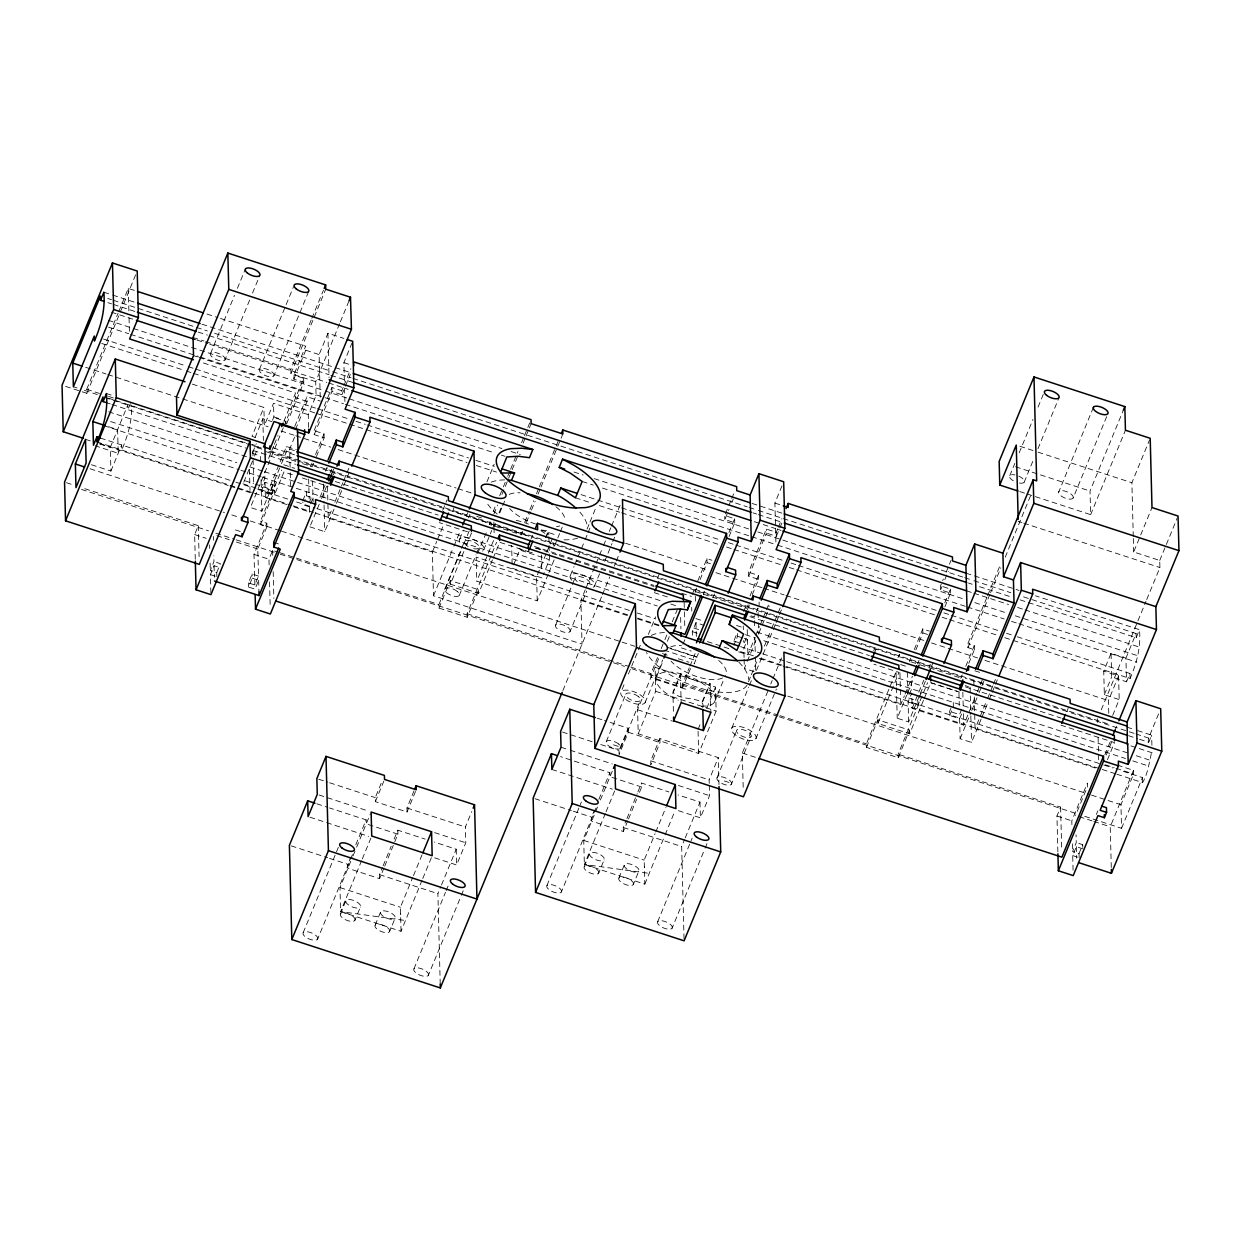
<?xml version="1.0" encoding="UTF-8"?>
<svg xmlns="http://www.w3.org/2000/svg" width="1241" height="1241" viewBox="0 0 1241 1241"><rect width="100%" height="100%" fill="white"/><g stroke="black" fill="none" stroke-linecap="round" stroke-linejoin="round"><path stroke-width="0.75" stroke-dasharray="5 3.75" d="M400.61 914.803L400.688 913.624M597.495 807.053L583.735 840.421L584.356 864.45L644.793 884.135L644.451 866.482M1093.368 407.389L1058.464 492.708A7.927 3.289 22.4 0 0 1065.523 498.262A7.927 3.289 22.4 0 0 1073.186 497.936L1107.98 413.486M1073.186 497.936L1073.279 497.052A7.927 3.289 22.4 0 0 1066.236 491.498A7.927 3.289 22.4 0 0 1058.557 491.839M261.696 449.118L258.081 447.939L258.624 446.589L252.187 444.495M308.606 427.385L308.249 414.649L316.067 395.584L315.71 381.67L339.631 323.622M1134.072 733.338L1066.872 711.465L1068.191 708.239M65.587 386.385L86.823 393.304L86.715 389.302L118.081 313.197M118.81 311.429L128.288 288.424L135.61 290.813M86.823 393.304L119.648 313.663M120.377 311.894L136.479 272.818M91.446 464.723L110.899 471.068L110.294 447.412L127.776 405.016L127.901 409.654L131.22 401.603M110.899 471.068L121.649 444.976L121.789 450.002C127.823 435.575 132.477 420.901 131.313 405.14M210.582 353.406L234.502 295.358M237.403 288.315L245.377 268.971M224.978 359.921A7.927 3.289 22.4 0 0 215.763 352.63A7.927 3.289 22.4 0 0 212.583 357.455A7.927 3.289 22.4 0 0 224.978 359.921L249.627 300.105M252.528 293.062L259.788 275.471M259.478 369.337L293.543 286.655M195.271 559.319L194.635 534.576L198.296 525.688L82.868 488.07M273.873 375.852A7.927 3.289 22.4 0 0 264.659 368.561A7.927 3.289 22.4 0 0 261.479 373.37A7.927 3.289 22.4 0 0 273.873 375.852L308.683 291.402M192.339 384.121L263.899 407.436L251.97 436.351L258.423 438.445M255.026 437.623L262.828 418.698L271.95 421.661M252.637 452.484L256.251 443.72M308.249 414.649L273.516 403.341L264.349 425.601L263.899 407.436M243.779 482.129L253.784 457.867M254.498 456.13L258.066 447.458L252.559 445.674M315.71 381.67L290.937 373.603L290.828 369.368L311.134 320.1M311.863 318.348L323.451 290.208M290.937 373.603L325.747 289.169M216.849 576.708L216.741 572.551L210.303 570.457L213.964 561.568L213.809 555.766M272.462 420.311L273.873 416.883L273.516 403.341M210.877 592.81L210.412 574.614L214.072 565.725L218.897 567.308M260.548 461.45L260.408 455.974L261.82 452.546M286.702 423.708L303.75 382.321L293.838 379.094L293.745 375.092L305.643 346.208L219.719 318.208M293.838 379.094L305.751 350.21L305.643 346.208M216.741 572.551L220.402 563.662L213.964 561.568M268.568 458.487L273.672 446.108M274.401 444.325L278.046 435.482M283.879 421.32L295.56 393.009L202.547 362.698M283.274 427.835L250.434 507.507L261.835 511.214L280.761 465.344M284.003 426.066L303.642 378.319L293.745 375.092M271.221 494.414L274.881 485.526L264.985 482.284L261.308 491.172L271.221 494.414L271.112 490.288L261.215 487.061L264.876 478.173L264.721 472.371M320.225 397.26L319.123 354.569L327.919 333.224L343.85 338.421M286.749 504.56L265.403 497.61L286.469 446.496L296.351 449.723M294.706 426.501L306.977 396.732L320.333 401.076M281.49 463.576L286.578 451.228L286.469 446.496M295.544 429.464L307.101 401.448L306.977 396.732M340.36 321.853L349.062 300.756M271.112 490.288L274.773 481.399L274.881 485.526M290.099 467.392L289.634 449.102L294.644 436.941M258.547 576.088L252.109 573.994L248.448 582.882L254.886 584.976L258.547 576.088L257.771 548.987L266.924 526.758L260.563 524.695L260.486 521.204L281.567 470.06M260.563 524.695L274.68 490.474L255.289 484.161M243.065 483.85L274.757 494.197L283.925 471.968L294.986 475.582M254.886 584.976L254.002 554.386L266.815 523.268L260.486 521.204M252.218 578.166L258.655 580.261L254.994 589.149L248.557 587.055L252.218 578.166L252.109 573.994M316.424 456.548L324.134 437.856L314.221 434.629L314.113 430.627L331.89 387.518L341.787 390.76L341.896 394.747L331.983 391.52L331.89 387.518M314.221 434.629L331.983 391.52M344.377 381.096L343.897 362.636L351.963 343.074M269.111 564.919L268.956 559.257L272.617 550.368L278.108 552.152M310.591 466.476L312.003 463.033M315.54 454.454L324.025 433.854L314.113 430.627M341.787 390.76L343.199 387.363M343.897 385.656L350.893 368.67M313.632 463.343L312.22 466.74L297.995 462.102M341.896 394.747L344.703 387.952M345.401 386.261L350.303 374.363M302.82 500.619L306.48 491.731L306.589 495.842L304.402 501.178M309.257 502.714L312.918 493.825L312.577 480.283M309.505 512.285L309.366 506.824L313.027 497.951L306.589 495.842M325.514 471.13L326.988 467.578L327.081 471.332M319.961 497.393L325.049 485.06M330.137 472.728L331.58 469.207M310.607 525.067L320.799 500.371M321.528 498.603L326.616 486.255M331.704 473.922L334.605 466.864M333.426 474.76L334.837 471.347M585.271 589.785L580.897 600.396L582.029 644.172L433.497 595.773L432.364 552.012L328.291 518.102L331.936 509.244M334.853 502.171L342.873 482.702M343.602 480.934L349.45 466.771M309.893 526.836L324.754 531.675L335.69 505.118M336.42 503.35L342.997 487.418M343.726 485.65L349.559 471.487M442.711 510.377L446.931 500.123M432.364 552.012L436.739 541.386M437.468 539.618L444.045 523.686M453.896 508.096L452.577 511.308L963.823 677.741M433.497 595.773L453.198 547.995M453.927 546.226L460.489 530.295M466.321 516.147L467.779 512.595M459.666 539.215L463.327 530.326M468.462 517.885L469.936 514.332M486.968 481.803L494.228 464.165M303.176 932.705L338.343 847.386M444.883 588.932L460.845 550.197M461.574 548.429L464.475 541.386M438.973 608.074L450.328 580.524L478.561 589.723L467.205 617.273L438.973 608.074L438.88 604.538L460.985 550.911M463.932 543.76L470.556 527.673M492.46 559.908L478.654 593.384L450.421 584.185L465.67 547.188M466.399 545.42L471.487 533.087L439.283 522.601M383.996 867.955L379.591 878.628L347.899 868.297L347.79 864.294L350.722 857.19M355.841 844.749L366.111 819.867L329.594 807.969M415.518 791.463L407.079 811.971L375.371 801.639L375.263 797.637L381.608 782.264M493.127 511.68L496.043 504.606M499.689 495.748L502.605 488.675M503.334 486.906L506.98 478.049M507.709 476.28L509.896 470.975M510.625 469.207L517.916 451.507M521.577 442.665L523.764 437.344M524.493 435.575L530.326 421.428M317.587 939.204A7.927 3.289 22.4 0 0 308.373 931.913A7.927 3.289 22.4 0 0 305.193 936.738A7.927 3.289 22.4 0 0 317.587 939.204L349.822 860.99M350.551 859.222L352.754 853.886M459.279 595.432L475.97 554.929M476.699 553.176L478.871 547.886M422.064 880.257L401.029 931.293L340.592 911.592L339.972 887.579L352.289 857.624M353.018 855.949L355.903 848.922M356.632 847.169L370.392 813.786M375.371 801.639L383.826 781.132M477.63 553.595L487.108 530.605M522.74 531.319L521.282 534.855L489.575 524.524L491.033 520.987M493.949 513.914L497.594 505.056M501.985 494.445L511.463 471.44M512.192 469.656L518.024 455.509M523.128 443.115L525.315 437.809M526.044 436.041L531.148 423.646M483.68 550.058L491.731 530.512M492.46 528.728L494.663 523.392M499.068 512.735L501.255 507.398M499.797 512.859L501.985 507.522M502.729 505.754L504.916 500.418M361.596 860.649L340.592 911.592L405.481 920.512M362.325 858.896L371.726 836.046M548.165 574.319L537.229 600.846L476.792 581.16L493.561 540.471M340.468 913.857L345.96 900.532M467.205 617.273L467.112 613.737L491.436 554.743M492.165 552.959L496.586 542.239M493.189 558.155L499.72 542.286L528.449 551.656L528.371 548.6M354.879 920.372A7.927 3.289 22.4 0 0 345.665 913.081A7.927 3.289 22.4 0 0 342.485 917.906A7.927 3.289 22.4 0 0 354.879 920.372L360.371 907.031A7.927 3.289 22.4 0 0 351.156 899.741A7.927 3.289 22.4 0 0 347.976 904.565A7.927 3.289 22.4 0 0 360.371 907.031M379.591 878.628L379.498 874.626L382.43 867.521M383.159 865.737L391.21 846.191M394.142 839.071L397.818 830.198L425.198 839.118M407.079 811.971L406.97 807.969L414.711 789.167M524.834 522.011L529.209 511.385M529.938 509.617L533.583 500.775M536.5 493.701L538.687 488.38M539.416 486.612L555.456 447.675M556.185 445.907L559.117 438.833M384.726 866.187L397.911 834.185L397.818 830.198M526.386 522.461L530.76 511.85M531.489 510.082L535.15 501.224M538.067 494.151L540.254 488.845M540.983 487.077L557.023 448.141M557.752 446.372L562.856 433.978M513.588 564.919L519.731 550.011L549.468 559.691L543.31 574.599M531.117 538.718L532.529 535.29M375.154 925.165L380.646 911.825M545.59 537.524L548.32 530.9L548.817 534.855M545.993 537.663L548.724 531.039M389.55 931.665A7.927 3.289 22.4 0 0 380.335 924.374A7.927 3.289 22.4 0 0 377.155 929.199A7.927 3.289 22.4 0 0 389.55 931.665L395.041 918.34A7.927 3.289 22.4 0 0 385.842 911.049A7.927 3.289 22.4 0 0 382.662 915.874A7.927 3.289 22.4 0 0 395.041 918.34M401.029 931.293L400.424 907.264L412.726 877.403M413.455 875.65L422.142 854.568M537.229 600.846L536.608 576.832L546.087 553.827M546.816 552.059L552.648 537.911M554.479 545.993L559.598 533.552M560.327 531.769L562.53 526.448M422.793 878.504L431.449 857.5M548.894 572.551L554.727 558.388M587.055 529.116L589.242 523.826M589.956 522.058L595.773 507.941M440.229 984.097L437.902 893.66L440.772 886.726M441.486 884.988L456.223 849.216L434.319 842.081M434.629 857.826L456.626 864.993L465.778 842.779L465.375 827.002L471.72 811.63M570.426 575.359L574.087 566.47M574.831 564.686L584.356 541.588M585.085 539.804L587.288 534.468M588.017 532.699L590.949 525.579M413.936 968.849L445.441 892.403M446.171 890.635L449.102 883.514M555.627 625.076L571.605 586.326M572.334 584.573L575.235 577.53M586 588.017L595.478 565.012M596.207 563.243L602.769 547.312M603.498 545.544L605.701 540.238M609.347 531.381L610.805 527.844M611.534 526.075L620.283 504.839M428.347 975.348A7.927 3.289 22.4 0 0 419.132 968.058A7.927 3.289 22.4 0 0 415.952 972.882A7.927 3.289 22.4 0 0 428.347 975.348L460.582 897.134M461.311 895.366L463.514 890.03M570.038 631.576A7.927 3.289 22.4 0 0 560.823 624.285A7.927 3.289 22.4 0 0 557.643 629.109A7.927 3.289 22.4 0 0 570.038 631.576L586.729 591.073M594.439 586.202L599.558 573.761M604.693 561.32L612.015 543.542M612.744 541.759L614.947 536.422M562.918 690.508L601.714 596.394M602.443 594.625L609.734 576.925M614.124 566.299L615.583 562.762M616.312 560.994L619.228 553.92M657.637 577.996L659.747 572.877M624.021 684.737L621.089 691.842A13.201 5.476 22.4 0 0 635.392 703.771A13.201 5.476 22.4 0 0 643.148 697.194A13.201 5.476 22.4 0 0 622.284 690.834M628.411 674.065L640.868 643.846M648.376 634.446L655.651 616.793M546.94 885.547L581.377 802.012M606.291 741.56L625.883 694.014M627.76 820.813L623.354 831.47L591.647 821.139L591.554 817.152L594.486 810.032M598.876 799.375L609.858 772.709L560.575 756.653M628.179 728.265L628.287 732.268L619.119 754.481L619.026 750.495L628.179 728.265L604.445 720.54M690.508 668.542L682.705 687.483L650.998 677.152L650.905 673.63L657.544 657.528M661.22 648.593L664.168 641.442M664.912 639.658L667.115 634.291M672.281 621.788L678.175 607.485M561.351 892.062A7.927 3.289 22.4 0 0 552.136 884.771A7.927 3.289 22.4 0 0 548.956 889.595A7.927 3.289 22.4 0 0 561.351 892.062L596.518 806.743M620.702 748.059L640.294 700.513M600.396 800.011L612.697 770.149M638.215 733.788L655.713 691.33L655.093 667.301L715.53 687.002L716.15 711.031L698.652 753.473L638.215 733.788L637.595 709.759L658.816 658.211M667.394 641.271L669.597 635.935M645.087 702.685L662.678 660.026M663.408 658.242L665.61 652.921M656.815 676.159L663.408 660.15M664.137 658.382L666.339 653.045M692.106 594.687L694.944 587.815M697.768 580.959L706.967 558.636L711.931 560.249M725.442 513.836L728.234 507.026M728.932 505.335L731.042 500.232M731.74 498.541L734.548 491.746M695.425 601.187L695.162 591.507L696.573 588.11M700.064 579.625L707.075 562.623L706.967 558.636M729.056 536.546L734.75 522.756L724.837 519.529L729.041 509.322M731.849 502.527L733.245 499.13M605.36 813.507L584.356 864.45L649.229 873.369M606.073 811.738L615.489 788.904M584.232 866.714L589.723 853.374M682.891 644.374L685.079 639.068M703.321 594.796L704.779 591.259M728.963 532.544L734.641 518.754L724.728 515.527L724.837 519.529M692.4 635.252L692.307 631.607L695.968 622.718L704.236 625.417M673.398 711.31L672.901 692.199L680.409 673.972L695.317 680.626L710.147 683.667L710.876 712.334M598.627 873.214A7.927 3.289 22.4 0 0 589.428 865.923A7.927 3.289 22.4 0 0 586.248 870.748A7.927 3.289 22.4 0 0 598.627 873.214L604.134 859.889A7.927 3.289 22.4 0 0 594.92 852.598A7.927 3.289 22.4 0 0 591.74 857.422A7.927 3.289 22.4 0 0 604.134 859.889M702.778 707.618C706.222 695.751 679.122 701.475 673.32 692.323L680.828 674.111M713.079 597.495L714.521 593.974M623.354 831.47L623.261 827.483L626.178 820.363M626.922 818.595L637.176 793.713M637.905 791.929L641.566 783.04L668.946 791.96M659.886 738.612L659.995 742.599L650.827 764.813L650.734 760.826L659.886 738.612L718.291 757.63L718.989 784.576M682.705 687.483L682.612 683.962L689.251 667.86M689.98 666.076L695.146 653.573M628.489 819.029L636.54 799.483M639.472 792.379L641.675 787.042L641.566 783.04M664.121 650.175L694.06 659.933L694.169 663.935L698.373 653.386M618.902 878.008L624.409 864.682M775.889 541.96L774.896 503.07L782.947 483.525M752.294 594.703L758.592 579.407L748.68 576.181L748.587 572.194L766.349 529.085L776.261 532.311L776.354 536.314L766.457 533.087L766.349 529.085M748.68 576.181L766.457 533.087M702.22 701.754L709.728 683.527M702.623 701.879L710.147 683.667M743.623 611.472L746.462 604.6M749.998 596.021L758.484 575.421L748.587 572.194M776.261 532.311L777.657 528.914M778.355 527.223L781.861 518.722M748.09 604.894L746.694 608.292L695.162 591.507M776.354 536.314L779.162 529.519M779.86 527.813L781.97 522.709M633.313 884.523A7.927 3.289 22.4 0 0 624.099 877.232A7.927 3.289 22.4 0 0 620.919 882.056A7.927 3.289 22.4 0 0 633.313 884.523L638.805 871.182A7.927 3.289 22.4 0 0 629.59 863.891A7.927 3.289 22.4 0 0 626.41 868.716A7.927 3.289 22.4 0 0 638.805 871.182M737.511 633.53L737.588 636.276L733.927 645.165L733.819 641.039L737.48 632.15M644.374 867.661L644.172 860.122L655.031 833.766M655.76 832.013L665.905 807.41M698.031 729.46L700.948 722.386M706.781 708.223L715.53 687.002M747.377 609.641L749.502 604.522M714.428 702.173L723.953 679.075M644.793 884.135L664.385 836.605M665.114 834.852L674.484 812.095M744.197 638.432L747.501 639.518L743.84 648.391L744.073 657.497M738.69 651.82L747.889 654.814L755.149 637.191M755.878 635.439L759.508 626.627M760.237 624.859L762.424 619.569M763.137 617.816L768.955 603.715L769.032 606.849M754.109 671.598L744.352 668.418L746.524 663.128M747.253 661.36L755.986 640.185M758.887 633.127L767.621 611.953M748.478 681.743L750.65 676.454M751.379 674.685L757.925 658.816M684.039 938.863L681.666 846.517L684.52 839.568M685.234 837.846L699.986 802.074L678.082 794.938M709.231 783.366L709.138 779.86L718.291 757.63M764.394 646.142L770.956 630.211M771.685 628.442L777.518 614.279M778.247 612.511L780.434 607.206M731.849 727.986L748.695 687.095M749.424 685.327L751.627 679.99M756.467 670.357L772.523 631.405M773.252 629.637L775.439 624.332M776.168 622.563L782.016 608.4M657.699 921.691L692.137 838.156M678.377 810.683L700.389 817.85L709.542 795.636L709.278 785.119M717.05 777.704L736.642 730.158M743.188 787.29L742.32 753.023L767.838 691.097M770.754 684.008L772.212 680.471M772.941 678.703L781.706 657.466M672.11 928.206A7.927 3.289 22.4 0 0 662.896 920.915A7.927 3.289 22.4 0 0 659.716 925.739A7.927 3.289 22.4 0 0 672.11 928.206L704.345 849.992M705.074 848.208L707.277 842.872M731.461 784.203A7.927 3.289 22.4 0 0 722.246 776.913A7.927 3.289 22.4 0 0 719.066 781.737A7.927 3.289 22.4 0 0 731.461 784.203L751.053 736.658A7.927 3.289 22.4 0 0 741.839 729.367A7.927 3.289 22.4 0 0 738.659 734.191A7.927 3.289 22.4 0 0 751.053 736.658M755.847 738.829A13.201 5.476 22.4 0 0 740.505 726.668A13.201 5.476 22.4 0 0 735.199 734.719A13.201 5.476 22.4 0 0 755.847 738.829L776.37 689.05M873.711 650.811L875.122 647.383M874.657 652.394L876.13 648.857M898.003 657.668L899.461 654.116L899.554 657.854M866.497 747.361L877.852 719.811L909.56 730.142L898.205 757.693L866.497 747.361L866.404 743.84L895.878 672.343M923.459 700.343L909.653 733.819L877.945 723.487L899.011 672.389L873.866 664.199M944.851 606.865L950.528 593.089L940.631 589.847L940.523 585.861L943.331 579.051M946.138 572.256L951.04 560.358M909.327 661.562L910.739 658.133M914.276 649.539L922.761 628.939L929.369 631.095M915.858 649.927L922.87 632.941L922.761 628.939M940.631 589.847L942.028 586.45M944.835 579.656L948.341 571.17M783.164 666.308L900.764 704.624L904.41 695.782M905.139 694.014L912.43 676.314M917.549 663.935L919.007 660.383M919.519 695.472L908.614 721.936L897.227 718.229L906.706 695.208M907.435 693.44L914.012 677.508M944.758 602.878L950.435 589.087L940.523 585.861M909.467 694.246L911.654 688.91L911.359 677.307M908.614 721.936L908.102 701.925L911.763 693.036L912.166 708.347L963.668 725.132L976.745 693.409M912.166 708.347L923.785 680.146M928.857 667.813L930.316 664.292M1009.771 475.691L1014.859 463.389M1019.202 452.825L1032.977 419.411M1038.05 407.095L1044.581 391.256M920.248 693.703L925.336 681.356M931.153 667.239L933.341 661.949M919.364 697.473L921.567 692.137L921.644 694.882M908.102 701.925L918.014 705.152L920.202 699.815M898.205 757.693L898.112 754.171L927.585 682.674M924.188 698.574L930.719 682.721L957.664 691.501M1024.182 482.206L1032.884 461.094M1037.957 448.777L1058.976 397.772M968.771 663.315L974.371 649.726L967.933 647.616L967.84 643.629L986.828 597.557M987.557 595.789L1000.696 563.895M967.933 647.616L989.868 594.408M990.597 592.64L1000.835 567.804M1005.226 557.162L1031.55 493.298M960.829 678.346L962.24 674.918M965.777 666.339L974.278 645.723L967.84 643.629M981.119 719.175L971.532 742.444L960.131 738.721L959.619 718.71L949.706 715.483L949.598 711.357L951.8 706.02M949.706 715.483L953.367 706.594L953.259 702.468M961.713 709.247L959.51 714.583L949.598 711.357M959.619 718.71L963.28 709.821M977.474 691.64L979.661 686.351M980.374 684.598L983.291 677.539M960.131 738.721L971.036 712.256M971.765 710.488L978.311 694.619M979.04 692.85L981.228 687.561M981.957 685.792L984.858 678.734M1095.276 768.008L975.069 728.839L979.49 718.105M980.235 716.305L986.874 700.203M987.603 698.419L992.769 685.885M993.514 684.101L995.732 678.718M981.848 717.391L988.488 701.289M989.217 699.505L991.435 694.138M992.18 692.338L997.33 679.82M1027.036 493.934L1090.637 514.658L1090.017 491.033L1123.369 410.119M1090.637 514.658L1125.432 430.224M1133.281 536.593L1131.885 482.733L1149.476 440.074M1146.731 599.558L1159.916 567.54L1159.73 560.482L1133.669 551.981L1151.989 507.553M1112.681 715.421L1119.196 699.583L1104.335 694.727L1103.73 671.117L1111.052 653.34L1125.928 658.18L1126.533 681.805L1111.657 676.966L1111.052 653.34M1104.335 694.727L1111.657 676.966M1159.73 560.482L1165.594 546.257M1166.338 544.489L1177.321 517.823M1057.859 851.884L1056.944 816.004L1060.605 807.115L898.112 754.171M1101.279 709.79L1145.986 601.327M1108.771 713.311L1108.43 700.591L1118.591 675.957L1103.73 671.117M1125.928 658.18L1136.073 633.53L1021.824 596.3M1020.102 599.868L1136.198 637.703L1139.486 629.683L1035.459 595.789M1004.791 637.688L1130.101 678.517C1136.834 662.896 1141.022 646.809 1139.486 629.683M1126.533 681.805L1129.962 673.491L1013.913 635.671M1071.898 824.676L1071.805 820.844L1087.38 783.071L1087.473 786.592L1075.559 815.477M1104.816 754.885L1109.981 742.351M1115.147 729.817L1116.621 726.233M1106.274 754.962L1112.122 740.737M1107.468 759.694L1114.511 742.614L1061.008 725.178M1079.143 857.686L1079.034 853.56L1072.596 851.45L1076.257 842.577L1076.056 834.836M1073.077 870.143L1072.705 855.576L1076.366 846.688L1082.804 848.797M1079.034 853.56L1082.695 844.671L1076.257 842.577M1096.361 814.422L1097.82 810.9M1111.284 867.49L1110.23 826.785L1133.498 770.351L1119.382 765.744M1084.743 816.33L1121.554 828.321L1120.949 804.695L1133.591 774.027L1133.498 770.351M1139.502 739.279L1148.716 742.273L1148.608 738.069L1158.551 713.932M1148.716 742.273L1151.632 735.168L1135.717 729.987M1116.9 774.244L1142.604 782.621C1148.452 772.507 1149.119 761.447 1152.067 750.789M1121.554 828.321L1142.465 777.595L1120.344 770.382M701.413 706.222L706.889 706.005A31.692 13.139 22.4 0 0 706.377 686.025L700.172 681.774A31.692 13.139 22.4 0 0 670.45 672.079L664.338 672.327A31.692 13.139 22.4 0 0 664.866 692.307L671.071 696.558A31.692 13.139 22.4 0 0 678.284 700.312M541.588 530.031L548.32 530.9M535.755 548.475L540.812 549.127M1019.885 446.248L1036.251 451.569M1038.065 452.174L1131.885 482.733M1015.51 466.756L1090.017 491.033M1019.761 491.576L1025.206 493.344M1018.225 521.375L1021.901 522.57M1023.747 523.175L1159.916 567.54M206.921 314.035L217.889 317.618M305.751 350.21L319.123 354.569M343.897 362.636L350.505 364.792M774.896 503.07L781.582 505.242M134.106 302.059L112.683 295.079M201.957 324.18L333.488 367.041M335.256 367.615L351.451 372.889M752.093 503.443L782.435 513.324M966.103 573.187L1019.032 590.421M103.841 292.193L110.914 294.505M107.781 298.476L111.473 299.686M113.303 300.291L207.294 330.913M214.662 333.317L330.758 371.137M332.604 371.742L351.032 377.745M352.878 378.35L747.237 506.84M749.083 507.445L756.452 509.849M758.298 510.439L962.861 577.096M964.691 577.685L972.075 580.09M973.906 580.695L1010.763 592.702M107.889 302.649L111.566 303.859M113.412 304.448L137.379 312.267M198.188 332.076L207.402 335.086M209.248 335.675L329.036 374.704M330.866 375.309L352.987 382.507M752.884 512.812L756.576 514.007M758.406 514.612L782.373 522.414M968.492 583.053L972.184 584.263M979.552 586.667L1010.888 596.874M193.038 337.505L203.912 341.042M205.727 341.632L290.828 369.368M111.364 312.174L132.725 319.139M196.916 340.05L207.914 343.633M209.745 344.238L326.864 382.399M328.632 382.973L348.209 389.348M754.311 521.67L761.4 523.981M763.168 524.555L775.547 528.588M777.378 529.193L781.054 530.388M966.568 590.84L972.044 592.624M973.859 593.214L1008.545 604.507M1017.667 607.485L1023.142 609.269M1024.973 609.858L1139.967 647.306M108.324 320.318L323.513 390.419M325.344 391.024L347.418 398.206M349.248 398.811L501.907 448.544M511.106 451.538L520.289 454.532M573.931 472.014L583.115 475.008M594.16 478.607L748.633 528.945M757.817 531.939L965.622 599.636M974.821 602.645L1006.079 612.821M1015.278 615.815L1136.647 655.372M108.494 327.128L128.692 333.705M130.522 334.31L198.451 356.446M200.282 357.036L343.493 403.697M345.324 404.302L494.042 452.748M501.38 455.137L505.056 456.331M582.169 481.461L593.229 485.076M602.443 488.07L749.859 536.112M751.705 536.701L775.656 544.504M777.502 545.109L965.451 606.353M967.297 606.958L1004.14 618.964M1011.524 621.369L1017.046 623.168M1018.892 623.758L1136.818 662.182M193.518 355.655L197.179 356.85M198.994 357.439L316.067 395.584M307.101 401.448L295.684 397.74L295.56 393.009M103.499 339.041L186.46 366.064M188.291 366.669L193.829 368.468M195.675 369.073L315.493 408.103M317.324 408.708L348.674 418.915M356.043 421.32L365.257 424.329M367.103 424.918L468.493 457.96M475.861 460.364L494.29 466.368M581.021 494.616L595.758 499.425M597.604 500.03L619.709 507.228M621.539 507.833L721.021 540.238M728.389 542.643L733.912 544.442M735.758 545.047L783.645 560.653M791.013 563.042L796.536 564.857M798.382 565.446L936.536 610.463M943.905 612.868L949.443 614.667M951.273 615.272L999.176 630.878M1006.544 633.282L1012.067 635.082M101.762 343.462L184.382 370.376M186.212 370.981L191.719 372.765M193.549 373.37L314.733 412.85M316.564 413.455L347.775 423.615M349.605 424.22L364.296 428.998M366.142 429.603L467.112 462.505M476.296 465.499L496.493 472.076M575.436 497.796L590.189 502.605M599.403 505.599L619.662 512.207M621.508 512.812L719.175 544.628M726.543 547.033L732.066 548.832M733.912 549.437L781.83 565.043M789.198 567.447L794.721 569.247M796.567 569.852L934.768 614.869M942.136 617.273L947.674 619.073M949.505 619.678L997.423 635.283M275.967 418.201L285.88 421.428L285.957 424.096M922.87 632.941L931.122 635.625M707.075 562.623L710.379 563.709M85.66 367.305L105.935 373.913M107.781 374.518L268.103 426.764M281.009 430.968L293.9 435.172M295.746 435.762L330.758 447.179M338.141 449.583L352.878 454.377M354.724 454.982L456.083 488.008M457.913 488.613L472.666 493.422M625.619 543.263L708.549 570.286M715.917 572.69L761.99 587.707M763.836 588.296L784.095 594.904M785.941 595.509L924.157 640.542M931.526 642.947L977.598 657.963M984.966 660.367L999.703 665.16M1001.549 665.765L1108.43 700.591M974.837 670.792L979.785 672.405M554.106 534.375L539.37 529.566L544.954 533.397M289.634 449.102L295.125 450.886M286.578 451.228L294.815 453.911M106.447 393.521L113.52 395.832M273.144 447.861L297.095 455.664M1126.859 727.102L1133.948 729.398M86.715 389.302L99.482 393.459M108.603 396.422L114.079 398.206M476.699 516.365L484.006 518.738M73.374 386.773L77.066 387.968M84.435 390.372L97.341 394.576M108.386 398.175L113.924 399.974M115.754 400.579L246.602 443.208M248.448 443.813L261.339 448.017M270.554 451.01L1109.051 724.217M104.771 397.523L250.729 445.069M268.925 451.476L296.056 460.318M297.871 460.907L526.882 535.523M1135.887 733.943L1148.608 738.069M265.946 451.662L296.211 461.528M910.956 661.825L918.324 664.214M920.155 664.819L927.523 667.224M929.354 667.813L960.627 678.005M106.664 402.751L110.201 403.899M111.969 404.473L245.827 448.079M253.195 450.483L295.575 464.289M1128.441 735.665L1137.656 738.674M252.264 453.322L260.408 455.974M681.635 593.214L691.408 596.409M751.069 615.846L754.311 616.901L757.987 608.012L758.313 621.105M900.687 664.587L907.202 666.712M965.219 685.621L968.476 686.692M283.739 464.77L294.769 468.369M335.225 481.539L438.197 515.093M534.452 546.459L653.929 585.395M749.952 616.684L869.429 655.605M965.451 686.894L1061.024 718.043M535.585 547.933L557.473 555.053M559.303 555.642L654.116 586.543M108.665 411.779L247.797 457.107M1130.877 745.872L1152.113 752.791M302.354 477.971L328.151 486.379M654.271 592.655L670.729 598.007M110.651 421.552L236.845 462.66M249.72 466.864L262.596 471.053M264.426 471.658L295.684 481.834M297.53 482.439L661.624 601.078M670.823 604.072L678.175 606.461M736.534 625.48L743.902 627.884M756.793 632.088L1127.061 752.729M1136.275 755.738L1149.166 759.942M108.774 426.764L117.616 429.65L118.221 453.291L95.231 445.798M103.748 425.601L239.048 469.687M240.894 470.292L261.153 476.901M262.999 477.49L657.265 605.965M695.875 618.592L702.468 620.748M745.422 634.694L754.606 637.688M763.789 640.682L1125.463 758.515M1132.8 760.904L1149.321 766.286M737.588 636.276L742.537 637.89M244.725 480.717L253.536 483.587M541.945 577.918L512.223 568.238L511.633 545.295M536.608 576.832L476.172 557.131L476.792 581.16M693.859 628.024L702.111 630.707M733.819 641.039L740.427 643.195M1105.359 764.828L1114.17 767.698M1115.938 768.272L1133.591 774.027M100.428 438.057L233.991 481.586M235.837 482.175L250.573 486.984M257.942 489.388L289.246 499.58M296.615 501.985L315.028 507.988M316.874 508.577L629.947 610.603M637.316 612.992L655.729 618.995M740.613 646.654L760.888 653.262M762.734 653.867L784.855 661.065M786.701 661.67L1101.915 764.378M1103.761 764.983L1112.975 767.977M309.366 506.824L302.928 504.73L302.866 501.985M692.307 631.607L700.56 634.306M97.015 441.936L252.59 492.63M254.436 493.235L291.278 505.242M293.124 505.832L313.384 512.44M315.23 513.045L628.411 615.086M637.626 618.096L661.577 625.898M740.536 651.618L753.38 655.806M760.733 658.211L784.591 665.983M786.437 666.572L1100.364 768.862M1102.21 769.467L1115.054 773.655M99.932 443.689L228.297 485.526M230.143 486.115L235.635 487.915M237.481 488.504L250.31 492.693M293.853 506.886L309.862 512.099M580.897 600.396L628.365 615.877M637.502 618.84L659.405 625.991M707.417 641.628L729.491 648.826M759.29 658.537L781.334 665.719M85.52 439.345L90.826 441.067M99.683 443.952L110.294 447.412M681.433 647.911L691.206 651.091M666.96 647.182L696.899 656.939M670.497 648.671L696.915 657.28M662.461 653.604L669.504 655.9M678.315 658.769L688.879 662.213M90.097 468.772L224.466 512.564M231.834 514.953L239.203 517.357M250.248 520.956L279.69 530.559M281.536 531.164L620.252 641.535M622.082 642.14L634.973 646.328M787.756 696.123L1089.66 794.504M1091.506 795.109L1106.227 799.902M1108.073 800.507L1120.949 804.695M235.511 529.938L241.964 532.032M273.687 542.364L280.125 544.458M66.378 482.687L73.715 485.076M279.939 552.741L294.551 557.504M296.382 558.109L438.88 604.538M467.112 613.737L628.861 666.433M630.692 667.038L650.905 673.63M682.612 683.962L778.185 715.095M780.031 715.7L866.404 743.84M81.503 489.435L208.519 530.822M215.872 533.227L234.285 539.215M236.131 539.819L278.465 553.61M280.311 554.215L295.032 559.008M296.878 559.613L611.658 662.182M613.488 662.772L624.533 666.37M631.902 668.775L777.331 716.166M779.162 716.755L1077.374 813.925M216.834 535.647L229.29 539.695M236.411 542.022L257.771 548.987M1079.205 816.671L1091.987 820.828M1093.817 821.433L1110.23 826.785M655.9 679.479L685.621 689.158M194.635 534.576L206.192 538.33M254.002 554.386L268.956 559.257M1056.944 816.004L1071.805 820.844M655.713 691.33L716.15 711.031M637.595 709.759L672.389 721.099M210.412 574.614L215.236 576.196M1072.705 855.576L1077.529 857.159M742.32 753.023L757.01 757.817M597.154 718.167L602.63 719.951M628.287 732.268L659.995 742.599M613.488 744.817L620.919 747.237M724.248 780.946L731.678 783.366M562.437 732.05L593.462 742.165M600.768 744.538L619.026 750.495M650.734 760.826L709.138 779.86M561.025 747.237L568.347 749.626M570.193 750.216L612.356 763.96M678.377 785.475L709.542 795.636M641.675 787.042L609.967 776.711L609.858 772.709M551.857 769.451L612.371 789.167M534.964 798.708L571.465 810.606M573.295 811.195L591.554 817.152M623.261 827.483L681.666 846.517M583.735 840.421L644.172 860.122M318.673 779.208L327.81 782.171M329.625 782.776L375.263 797.637M406.97 807.969L465.375 827.002M319.092 794.985L368.608 811.118M434.614 832.618L465.778 842.779M316.827 803.796L327.779 807.364M397.911 834.185L366.204 823.853L366.111 819.867M309.94 817.198L368.608 836.325M291.201 845.866L327.717 857.748M329.532 858.353L347.79 864.294M379.498 874.626L437.902 893.66M339.972 887.579L400.424 907.264M273.873 416.883L280.311 418.993M468.043 546.49L466.476 545.42A7.927 3.289 22.4 0 1 465.716 540.564A7.927 3.289 22.4 0 1 475.303 542.782L476.87 543.853A7.927 3.289 22.4 0 1 473.69 548.677M266.815 523.268L266.924 526.758M1151.912 745.329L1151.632 735.168M1136.073 633.53L1136.198 637.703M1129.962 673.491L1130.101 678.517M264.985 482.284L265.403 497.61M1142.465 777.595L1142.604 782.621M1133.328 538.516L1133.669 551.981M1118.591 675.957L1119.196 699.583M1097.618 718.694L1097.711 722.433M1098.099 737.402L1098.673 759.849M1082.695 844.671L1082.773 847.417M1076.366 846.688L1076.661 858.167M1072.395 843.802L1072.596 851.45M1066.872 711.465L965.312 678.238M1060.605 807.115L1061.691 849.465M974.278 645.723L974.371 649.726M973.813 680.192L973.952 685.808M974.247 697.039L975.069 728.839M970.105 687.219L970.788 713.87M970.834 715.778L971.532 742.444M962.83 692.152L963.171 705.695M963.373 713.653L963.668 725.132M959.448 692.075L930.719 682.721M958.936 692.649L959.277 705.446M950.435 589.087L950.528 593.089M918.014 705.152L917.906 701.025L907.993 697.799L907.295 670.373M909.56 730.142L909.653 733.819M899.942 672.824L900.33 687.793M900.377 689.655L900.764 704.624M896.049 672.529L896.39 685.854M896.436 687.762L897.227 718.229M877.852 719.811L877.945 723.487M758.484 575.421L758.592 579.407M759.089 602.056L759.166 605.205M758.36 622.982L758.654 634.213M754.419 620.717L754.606 628.334M754.854 637.858L755.304 654.984M755.35 656.892L755.691 670.233M747.237 629.575L747.392 635.392L743.731 644.265L743.638 640.62M747.501 639.518L747.889 654.814M743.25 625.991L743.343 629.652M744.119 659.312L744.352 668.418M734.641 518.754L734.75 522.756M695.968 622.718L696.372 638.029M698.078 731.306L698.652 753.473M699.986 802.074L700.389 817.85M691.687 607.376L691.78 611.037M684.148 602.505L684.349 609.998M684.396 611.86L684.83 628.706M680.642 617.444L680.937 628.877M680.409 673.972L681.154 702.639M548.863 536.764L549.267 552.059M549.313 553.967L549.468 559.691M541.355 554.991L541.759 570.271M521.22 532.187L521.282 534.855M493.856 522.073L493.965 525.765M494.011 527.611L494.197 535.011M489.512 521.856L489.575 524.524M478.561 589.723L478.654 593.384M450.328 580.524L450.421 584.185M456.223 849.216L456.626 864.993M344.548 388.154L344.905 401.51M327.919 333.224L329.067 377.807M327.469 486.286L328.291 518.102M324.025 433.854L324.134 437.856M323.513 484.083L324.01 503.117M324.056 505.025L324.754 531.675M313.027 497.951L313.135 501.767M308.652 478.933L309.164 499.053M303.642 378.319L303.75 382.321M290.239 472.79L290.58 485.867M272.617 550.368L272.772 556.139M273.175 571.543L273.858 598.488M269.545 581.905L270.135 604.569M262.828 418.698L263.387 440.415M261.013 479.74L261.215 487.061M261.308 491.172L261.835 511.214M258.655 580.261L258.95 591.74M252.869 450.855L253.738 484.533M249.457 469.408L249.999 490.35M248.448 582.882L248.557 587.055M213.312 536.422L213.421 540.285M214.072 565.725L214.367 577.205M209.636 544.892L209.745 548.538M210.117 563.15L210.303 570.457M198.296 525.688L199.103 556.635M128.288 288.424L128.924 312.639M129.064 317.944L129.405 331.3M274.68 490.474L274.757 494.197M1018.814 476.172A7.927 3.289 22.4 0 1 1024.414 481.368A7.927 3.289 22.4 0 1 1018.985 482.982M1013.339 480.794A7.927 3.289 22.4 0 1 1009.6 476.094A7.927 3.289 22.4 0 1 1014.967 474.915M559.753 525.905A31.692 13.139 22.4 0 1 556.464 526.711M535.554 524.012A31.692 13.139 22.4 0 1 509.632 508.546M509.26 494.414A31.692 13.139 22.4 0 1 520.01 492.801M555.952 506.731A31.692 13.139 22.4 0 1 564.919 519.56M532.249 552.695A31.692 13.139 22.4 0 1 516.861 547.684M494.476 526.851A31.692 13.139 22.4 0 1 495.392 523.531M516.163 520.382A31.692 13.139 22.4 0 1 528.495 524.09M552.819 542.239A31.692 13.139 22.4 0 1 553.92 546.226M577.654 538.113A55.457 23.005 22.4 0 1 561.754 539.773M497.284 514.1A55.457 23.005 22.4 0 1 485.914 501.395M491.203 482.191A55.457 23.005 22.4 0 1 504.839 479.895M579.919 512.192A55.457 23.005 22.4 0 1 587.21 526.82M571.775 580.23A13.201 5.476 22.4 0 1 582.277 574.893A13.201 5.476 22.4 0 1 593.229 587.21M577.236 581.564A7.927 3.289 22.4 0 1 576.677 576.646A7.927 3.289 22.4 0 1 586.621 579.268A7.927 3.289 22.4 0 1 588.917 584.635M459.744 542.27A13.201 5.476 22.4 0 1 473.147 539.323A13.201 5.476 22.4 0 1 482.47 551.082M747.02 685.28A55.457 23.005 22.4 0 1 697.24 687.235A55.457 23.005 22.4 0 1 646.53 652.533M651.246 635.454A55.457 23.005 22.4 0 1 664.447 632.569M738.86 662.213A55.457 23.005 22.4 0 1 748.633 679.447M722.526 677.958A31.692 13.139 22.4 0 1 671.055 661.174M670.683 647.042A31.692 13.139 22.4 0 1 681.433 645.429M718.71 660.46A31.692 13.139 22.4 0 1 725.411 675.523M638.277 696.48L636.726 695.425A7.927 3.289 22.4 0 0 627.139 693.192A7.927 3.289 22.4 0 0 627.899 698.047L629.451 699.117A7.927 3.289 22.4 0 0 639.037 701.336A7.927 3.289 22.4 0 0 638.277 696.48M457.262 591.399L455.711 590.328A7.927 3.289 22.4 0 0 446.124 588.11A7.927 3.289 22.4 0 0 446.884 592.965L448.435 594.036A7.927 3.289 22.4 0 0 458.022 596.254A7.927 3.289 22.4 0 0 457.262 591.399M618.685 744.026L617.134 742.956A7.927 3.289 22.4 0 0 607.547 740.737A7.927 3.289 22.4 0 0 608.307 745.593L609.858 746.663A7.927 3.289 22.4 0 0 619.445 748.881A7.927 3.289 22.4 0 0 618.685 744.026"/><path stroke-width="1.5" d="M943.936 663.501L951.49 645.165L941.578 641.954L953.848 612.185L953.724 607.47L967.096 611.829L965.901 565.322L974.666 543.977L1002.899 553.191L1003.535 576.739L1013.432 579.966L1014.037 602.924L992.986 654.007L993.11 658.707L983.198 655.496L983.089 650.765L992.986 654.007M1127.34 744.724L1127.697 743.84L732.469 615.055L729.196 624.456L743.592 634.104L736.859 650.424L722.184 640.651L719.128 648.035L722.06 649.555A55.457 23.005 22.4 0 1 737.495 660.895M193.425 359.735L129.591 338.933L138.403 317.572L137.208 271.034L112.45 262.968L62.05 385.222L63.244 431.744L83.426 438.321M100.521 300.26L103.841 292.193C105.33 309.335 101.173 325.437 94.409 341.073L94.285 336.032L73.374 386.773L72.769 363.101L100.412 296.087L100.521 300.26L104.197 301.454M63.244 431.744L113.645 309.505L112.45 262.968M115.273 359.006L64.548 482.097L65.54 520.801L199.305 564.376L250.03 441.284L116.282 397.694L115.273 359.006L185.002 381.732M75.36 463.979L85.52 439.345L86.125 462.986L75.98 487.635L75.36 463.979L84.574 466.973M100.428 438.057L96.891 436.91L93.463 445.209L92.842 421.568L103.003 396.949L103.127 401.588L106.664 402.751M103.127 401.588L106.447 393.521C108.091 410.554 103.67 426.454 97.015 441.936L96.891 436.91M65.54 520.801L116.282 397.694M280.435 423.631L269.995 448.963L263.557 446.884L273.997 421.537L308.761 432.845L351.436 329.299L350.505 297.235L325.747 289.169L325.638 284.918L227.848 253.055L193.038 337.505L193.518 355.655L176.486 396.965L176.951 415.13L264.829 443.766L265.326 462.66L241.514 520.429L247.952 522.523L242.073 536.748L235.635 534.654L210.923 594.641L196.062 589.785L195.318 561.227M176.951 415.13L228.778 289.37L227.848 253.055M196.062 589.785L250.449 457.805L250.03 441.284M324.18 288.439L325.638 284.918M281.691 426.64L283.15 423.088M349.062 300.756L350.505 297.235M297.157 452.779L304.712 434.443L304.588 429.727M279.256 424.05L297.499 429.991L298.6 472.356L290.72 491.467L294.195 492.584L294.303 497.3L273.811 547.079L280.249 549.174L255.506 609.16L270.367 614.016L315.617 504.249L315.493 499.534L635.361 603.762L636.493 647.538L594.904 748.401L743.437 796.8L785.01 695.922L783.893 652.161L1103.466 756.296L1103.59 761.012L1058.356 870.763L1073.217 875.603L1097.944 815.616L1104.381 817.71L1106.569 812.39L1106.445 807.674L1101.62 806.107M294.195 492.584L273.687 542.364L273.811 547.079M214.46 581.036L259.059 595.571L278.667 547.995M347.387 339.569L352.692 341.306L353.887 387.812L345.091 409.158L355.004 412.384L355.128 417.069L342.857 446.853L336.42 444.759L336.295 440.059L342.733 442.153L342.857 446.853M328.043 460.054L336.295 440.059M328.865 463.095L336.42 444.759M327.221 479.771L329.408 474.481M342.733 442.153L355.004 412.384M328.787 480.965L331.704 473.922M329.904 483.307L332.728 476.482M336.947 466.228L339.057 461.094L448.342 496.71L448.451 500.712L537.617 529.767L537.462 523.33L663.268 564.329L663.439 570.751L753.116 599.977L753.023 595.975L879.342 637.129L879.45 641.132L968.616 670.187L968.523 666.184L1070.068 699.272L1070.176 703.399L1127.138 721.983L1127.293 743.312M330.726 485.215L334.387 476.358M351.746 466.166L369.989 421.909L369.865 417.224L473.953 451.135L475.07 494.911L469.238 509.058M314.997 803.206L307.69 800.833L289.386 845.261L291.806 939.546L440.322 987.945L562.189 692.292M326.011 756.389L328.431 850.674L476.963 899.073L474.543 804.788L416.123 785.755L416.231 789.757L384.524 779.426L384.415 775.423L326.011 756.389L316.858 778.603L317.262 794.38L308.094 816.609L307.69 800.833M440.012 520.832L443.673 511.959M446.233 518.381L448.42 513.076M452.794 502.45L473.953 451.135M291.806 939.546L328.431 850.674M462.676 524.99L464.863 519.684M500.837 471.642L506.886 456.936L518.412 456.269L529.504 457.696L532.808 449.49L351.87 390.543M508.624 479.988L511.525 480.36L514.565 472.976L501.659 468.772M498.06 538.656L499.534 535.088L528.945 544.659M414.711 789.167L416.123 785.755M561.304 433.528L562.762 429.991L736.642 486.643L736.751 490.645L750.122 495.004L751.317 541.51L737.945 537.151L738.069 541.867L725.799 571.636L735.711 574.862L728.141 593.198M576.072 508.267A55.457 23.005 22.4 0 0 560.653 496.927L557.721 495.407L560.761 488.023L575.436 497.796L582.169 481.461L570.426 473.209L559.226 467.392L562.53 459.186L750.774 520.522M530.419 540.424L528.294 545.544L528.371 548.6M535.336 528.464L537.462 523.33M529.193 549.887L532.839 541.014M422.871 852.8L431.558 831.718L371.121 812.033L371.726 836.046L432.178 855.747L431.558 831.718M473.131 808.201L474.543 804.788M619.957 552.152L623.602 543.294L622.47 499.534L726.543 533.444L726.668 538.16L706.967 585.954M556.93 755.459L551.454 753.675L533.134 798.118L535.569 892.403L684.086 940.802L720.726 851.915L719.035 786.499M595.323 717.562L569.774 709.247L560.606 731.461L561.025 747.237L551.857 769.451L551.454 753.675M594.904 748.401L593.787 704.64L635.361 603.762M655 590.887L658.661 582.013M535.569 892.403L572.194 803.516L569.774 709.247M662.26 624.27L668.31 609.564L679.82 608.897L687.374 609.874L690.679 601.435L297.545 473.317M613.426 768.396L614.869 764.875L675.321 784.576L675.926 808.605L615.489 788.904L614.869 764.875M673.987 625.278L680.58 609.284M670.047 632.615L672.948 632.988L675.988 625.604L663.097 621.4M690.679 601.435L687.374 609.874M701.025 595.385L684.97 634.322L674.018 630.754M705.4 584.759L726.543 533.444M685.808 637.285L702.592 596.58M750.122 495.004L758.903 473.674L783.676 481.756L784.87 528.278L776.09 549.592L789.462 553.951L789.586 558.652L777.316 588.42L767.403 585.194L767.295 580.478L777.192 583.72L777.316 588.42M696.465 642.807L713.916 600.458M699.567 642.838L715.033 605.298L744.445 614.884M702.763 642.714L715.219 612.496L715.033 605.298M673.646 720.866L681.154 702.639L710.876 712.334L703.368 730.546L673.646 720.866L673.553 717.034M751.317 541.51L760.112 520.196L758.903 473.674M729.196 624.456L732.469 615.055M786.065 508.531L788.159 503.427L952.452 556.961L952.545 560.963L965.901 565.322M666.619 805.657L675.321 784.576M743.855 618.189L746.679 611.348M751.612 599.387L753.023 595.975M744.678 620.097L748.339 611.239M759.74 598.814L767.295 580.478M761.229 600.194L767.403 585.194M777.192 583.72L789.462 553.951M782.745 606.632L800.988 562.375L800.864 557.659L942.338 603.762L942.462 608.478L922.761 656.272M871.011 661.267L874.657 652.394M1118.839 720.866L1156.457 629.575L1155.867 606.632L1178.95 550.647L1178.05 516.039L1151.989 507.553L1150.205 438.29L1125.432 430.224L1124.827 406.598L1033.986 376.954L999.16 461.435L999.765 485.06L1017.946 490.986M913.159 674.546L916.82 665.703M921.194 655.077L942.338 603.762M914.741 675.74L919.116 665.114M999.765 485.06L1016.255 445.069L1018.178 519.467M926.065 679.587L930.424 669.008M929.059 679.091L930.533 675.523L961.775 685.699M967.096 611.829L975.891 590.499L974.666 543.977M1002.899 553.191L1033.195 479.755L1036.654 480.887L1033.986 376.954M1003.535 576.739L1033.8 503.303L1033.195 479.755M959.355 688.414L962.876 679.866M966.398 671.319L968.523 666.184M960.177 690.306L963.838 681.449M975.519 669.132L983.089 650.765M1013.432 579.966L1020.614 562.561L1155.867 606.632M977.706 668.837L983.198 655.496M993.11 658.707L1021.343 590.235L1020.614 562.561M998.803 676.236L1032.729 593.943L1032.605 589.227L1156.457 629.575M1123.369 410.119L1124.827 406.598M1061.738 723.41L1065.399 714.552M1103.466 756.296L1061.893 857.159L758.84 758.422M1112.929 735.184L1115.147 729.817M1127.138 721.983L1135.918 700.669L1160.692 708.766L1161.778 751.146L1111.424 873.307L1078.584 862.604M1135.918 700.669L1137.004 743.049L1128.224 764.363L1118.327 761.136L1118.451 765.852L1100.131 810.295L1106.569 812.39M501.007 473.023L514.565 472.976M662.43 625.65L675.988 625.604M690.694 601.838L672.467 601.28A55.457 23.005 22.4 0 0 668.821 632.352A55.457 23.005 22.4 0 0 736.254 660.646L746.927 660.228A55.457 23.005 22.4 0 0 735.153 617.801L732.5 616.42M1033.8 503.303L1178.95 550.647M228.778 289.37L351.436 329.299M137.441 291.402L203.26 312.856M783.257 505.785L788.268 507.429L788.159 503.427M1021.343 590.235L1032.729 593.943M137.767 303.254L200.127 323.575M353.282 373.494L750.324 502.853M784.281 513.929L966.103 573.187M137.379 312.267L196.342 331.471M352.987 382.507L751.038 512.207M784.203 523.019L966.646 582.463M113.645 309.505L138.403 317.572M329.113 379.746L353.887 387.812M760.112 520.196L784.87 528.278M975.891 590.499L1014.037 602.924M136.386 320.333L195.085 339.445M782.9 530.993L966.568 590.84M559.226 467.392L564.733 469.02M355.128 417.069L369.989 421.909M726.668 538.16L738.069 541.867M789.586 558.652L800.988 562.375M942.462 608.478L953.848 612.185M560.761 488.023L577.344 493.422M511.525 480.36L557.721 495.407M727.335 567.463L735.587 570.146L735.711 574.862M943.113 637.781L951.366 640.465L951.49 645.165M72.769 363.101L81.984 366.111M475.07 494.911L623.602 543.294M296.971 451.491L339.165 465.235L339.057 461.094M297.095 455.664L1127.247 726.187M297.421 464.894L1126.595 735.075M298.445 469.563L331.549 480.345M441.874 516.303L471.301 525.889L471.44 531.288M655.76 585.985L683.326 594.966L683.465 600.365M871.26 656.21L898.825 665.192L898.918 668.79M1062.87 718.632L1114.325 735.401L1114.465 740.815M265.745 461.652L298.6 472.356M250.449 457.805L265.326 462.66M715.219 612.496L731.383 617.77M92.842 421.568L105.237 425.601M294.303 497.3L315.617 504.249M1103.59 761.012L1118.451 765.852M722.184 640.651L738.767 646.049M698.202 638.634L701.894 639.829M672.948 632.988L719.128 648.035M243.003 516.24L247.828 517.807L247.952 522.523M636.493 647.538L785.01 695.922M275.75 601.001L593.787 704.64M572.194 803.516L720.726 851.915M297.406 432.054L304.712 434.443M1137.004 743.049L1161.778 751.146M308.668 429.2L308.761 432.845M1127.697 743.84L1128.224 764.363M1111.331 869.429L1111.424 873.307M1104.304 814.561L1104.381 817.71M1057.921 853.761L1058.356 870.763M941.5 638.805L941.578 641.954M930.533 675.523L930.672 680.921M725.721 568.487L725.799 571.636M702.825 709.526L703.368 730.546M681.045 632.677L681.138 636.493M562.762 429.991L562.856 433.978L531.148 423.646L531.055 419.66L353.701 361.86L353.809 365.862M562.53 459.186L573.73 465.173A55.457 23.005 22.4 0 1 585.504 507.585L574.847 508.003A55.457 23.005 22.4 0 1 507.398 479.724A55.457 23.005 22.4 0 1 511.044 448.653L521.716 448.234L532.808 449.49M499.534 535.088L499.673 540.487M440.229 984.097L440.322 987.945M269.902 445.876L269.995 448.963M258.95 591.74L259.059 595.571M255.134 594.61L255.506 609.16M241.995 533.599L242.073 536.748M241.437 517.28L241.514 520.429M527.146 493.716A31.692 13.139 22.4 0 1 552.99 504.56M688.569 646.344A31.692 13.139 22.4 0 1 714.413 657.187M1093.368 407.389L1093.274 408.273A7.927 3.289 22.4 0 0 1100.317 413.827A7.927 3.289 22.4 0 0 1107.98 413.486L1108.089 412.617A7.927 3.289 22.4 0 0 1101.031 407.064A7.927 3.289 22.4 0 0 1093.368 407.389M1046.582 395.305A7.927 3.289 22.4 0 0 1058.976 397.772A7.927 3.289 22.4 0 0 1049.762 390.481A7.927 3.289 22.4 0 0 1046.582 395.305M484.998 492.615A13.201 5.476 22.4 0 0 505.661 496.726A13.201 5.476 22.4 0 0 490.304 484.579A13.201 5.476 22.4 0 0 484.998 492.615M595.758 528.759A13.201 5.476 22.4 0 0 616.42 532.87A13.201 5.476 22.4 0 0 601.063 520.724A13.201 5.476 22.4 0 0 595.758 528.759M757.181 681.387A13.201 5.476 22.4 0 0 777.828 685.497A13.201 5.476 22.4 0 0 762.47 673.351A13.201 5.476 22.4 0 0 757.181 681.387M247.393 273.004A7.927 3.289 22.4 0 0 259.788 275.471A7.927 3.289 22.4 0 0 250.573 268.18A7.927 3.289 22.4 0 0 247.393 273.004M296.289 288.936A7.927 3.289 22.4 0 0 308.683 291.402A7.927 3.289 22.4 0 0 299.469 284.111A7.927 3.289 22.4 0 0 296.289 288.936M646.421 645.242A13.201 5.476 22.4 0 0 667.069 649.369A13.201 5.476 22.4 0 0 651.711 637.207A13.201 5.476 22.4 0 0 646.421 645.242M696.341 836.853A7.927 3.289 22.4 0 0 708.735 839.319A7.927 3.289 22.4 0 0 699.521 832.028A7.927 3.289 22.4 0 0 696.341 836.853M585.581 800.709A7.927 3.289 22.4 0 0 597.976 803.191A7.927 3.289 22.4 0 0 588.761 795.884A7.927 3.289 22.4 0 0 585.581 800.709M341.833 847.867A7.927 3.289 22.4 0 0 354.212 850.333A7.927 3.289 22.4 0 0 344.998 843.042A7.927 3.289 22.4 0 0 341.833 847.867M452.577 884.011A7.927 3.289 22.4 0 0 464.972 886.477A7.927 3.289 22.4 0 0 455.757 879.186A7.927 3.289 22.4 0 0 452.577 884.011"/></g></svg>
